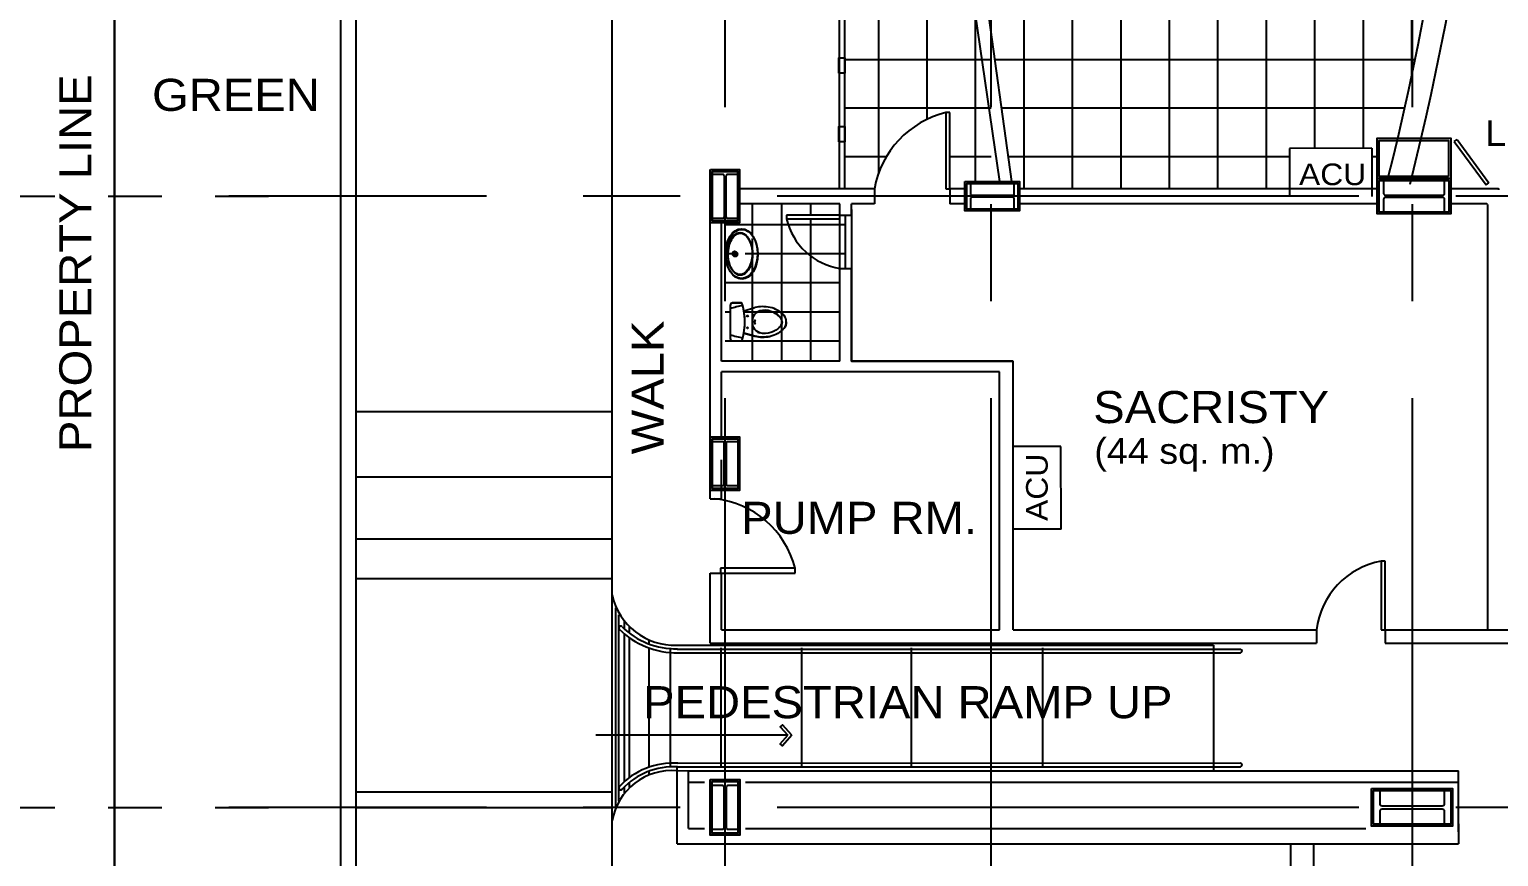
# Model space of a CAD drawing. Header units: millimetres. Extents: x 2148 to 2681, y 758 to 986.
# Drawn here: x 2289.64 to 2299.27, y 946.65 to 952.06 of the extents above; entities that cross this region are included whole.
import ezdxf

# ---------------------------------------------------------------- set-up
doc = ezdxf.new("R2010")
doc.units = ezdxf.units.MM
doc.linetypes.add('CENTER2', pattern=[28.575, 19.05, -3.175, 3.175, -3.175])
doc.linetypes.add('PHANTOMX2', pattern=[5, 2.5, -0.5, 0.5, -0.5, 0.5, -0.5])
for name, color, linetype in [('0.1', 193, 'Continuous'), ('cladding', 2, 'Continuous'), ('COLUMN', 7, 'Continuous'), ('D', 1, 'Continuous'), ('DIM', 20, 'Continuous'), ('DR', 7, 'Continuous'), ('ELAYOUT', 4, 'Continuous'), ('FIXTURE', 1, 'Continuous'), ('grid', 241, 'PHANTOMX2'), ('hacht', 8, 'Continuous'), ('HATCH', 8, 'Continuous'), ('S-COLS', 6, 'Continuous'), ('S_GRID LINES', 252, 'Continuous'), ('WLINE', 7, 'Continuous')]:
    doc.layers.add(name, color=color, linetype=linetype)
doc.styles.add('MMTX$0$ESMX$0$X-OPTA1D', font='x-opta1d')
pattern_1 = [(0, (1e-12, -76.2), (0, 0.3175), []), (90, (1e-12, -76.2), (-0.3175, 2e-17), [])]
pattern_2 = [(0, (1e-12, -76.2), (0, 0.1905), []), (90, (1e-12, -76.2), (-0.1905, 1e-17), [])]

# ---------------------------------------------------------------- blocks, each defined once
blk = doc.blocks.new('GF COLUMN')
at = {"layer": 'S-COLS', "ltscale": 0.5, "elevation": 0}
for points in [[(8000, 55677), (7836, 55677), (7836, 55714), (7970, 55714, 0.414214), (7990, 55734), (7990, 56266, 0.414214), (7970, 56286), (7836, 56286), (7836, 56323), (8164, 56323), (8164, 56286), (8030, 56286, 0.414214), (8010, 56266), (8010, 55734, 0.414214), (8030, 55714), (8164, 55714), (8164, 55677), (8000, 55677)], [(16568, 56000), (16568, 56206), (16626, 56206), (16626, 56037, 0.414214), (16647, 56016), (17402, 56016, 0.414214), (17423, 56037), (17423, 56206), (17481, 56206), (17481, 55794), (17423, 55794), (17423, 55963, 0.414214), (17402, 55984), (16647, 55984, 0.414214), (16626, 55963), (16626, 55794), (16568, 55794), (16568, 56000)], [(11165, 56000), (11165, 56167), (11213, 56167), (11213, 56033, 0.414214), (11233, 56013), (11766, 56013, 0.414214), (11786, 56033), (11786, 56167), (11834, 56167), (11834, 55833), (11786, 55833), (11786, 55967, 0.414214), (11766, 55987), (11233, 55987, 0.414214), (11213, 55967), (11213, 55833), (11165, 55833), (11165, 56000)], [(8000, 52174), (7835, 52174), (7835, 52214), (7968, 52214, 0.414214), (7989, 52234), (7989, 52767, 0.414214), (7968, 52787), (7835, 52787), (7835, 52827), (8165, 52827), (8165, 52787), (8031, 52787, 0.414214), (8011, 52767), (8011, 52234, 0.414214), (8031, 52214), (8165, 52214), (8165, 52174), (8000, 52174)], [(8000, 47661), (7831, 47661), (7831, 47714), (7965, 47714, 0.414214), (7985, 47734), (7985, 48266, 0.414214), (7965, 48286), (7831, 48286), (7831, 48339), (8169, 48339), (8169, 48286), (8035, 48286, 0.414214), (8015, 48266), (8015, 47734, 0.414214), (8035, 47714), (8169, 47714), (8169, 47661), (8000, 47661)]]:
    blk.add_lwpolyline(points, format="xyb", dxfattribs=at)
at = {"layer": 'S-COLS', "ltscale": 0.5}
blk.add_lwpolyline([(17506, 48000), (17506, 47779), (17424, 47779), (17424, 47948, 0.414214), (17395, 47977), (16605, 47977, 0.414214), (16576, 47948), (16576, 47779), (16494, 47779), (16494, 48221), (16576, 48221), (16576, 48052, 0.414214), (16605, 48023), (17395, 48023, 0.414214), (17424, 48052), (17424, 48221), (17506, 48221), (17506, 48000)], format="xyb", dxfattribs=at)
blk = doc.blocks.new('wc1')
at = {"layer": '0.1'}
blk.add_line((-79404.0124, -2086.3263), (-79404.0124, -2086.3763), dxfattribs=at)
blk.add_arc((-79404.0275, -2086.3763), 0.0152, 285.1478, 0, dxfattribs=at)
at = {"layer": 'DR', "color": 7, "linetype": 'Continuous'}
for p, q in [((-79404.2616, -2086.3263), (-79404.2616, -2086.3763)), ((-79404.0286, -2086.3101), (-79404.2453, -2086.3101)), ((-79404.0124, -2086.3763), (-79404.0124, -2086.3263)), ((-79404.2103, -2086.3997), (-79404.2308, -2086.4716)), ((-79404.2308, -2086.4716), (-79404.2103, -2086.3997)), ((-79404.0636, -2086.3997), (-79404.0432, -2086.4716)), ((-79404.0636, -2086.3997), (-79404.0432, -2086.4716))]:
    blk.add_line(p, q, dxfattribs=at)
for points in [[(-79404.137, -2086.6776, -0.190094), (-79404.1772, -2086.6635, -0.160718), (-79404.2321, -2086.5709, -0.104398), (-79404.2308, -2086.4716, -0.104398)], [(-79404.137, -2086.6776, 0.190094), (-79404.0968, -2086.6635, 0.160718), (-79404.0418, -2086.5709, 0.104398), (-79404.0432, -2086.4716, 0.104398)]]:
    blk.add_lwpolyline(points, format="xyb", dxfattribs=at)
at = {"layer": 'DR', "color": 8, "linetype": 'Continuous'}
for points in [[(-79404.1374, -2086.6496, -0.187036), (-79404.1703, -2086.636, -0.115027), (-79404.2057, -2086.5766, -0.170967), (-79404.2084, -2086.5036, -0.209642), (-79404.1737, -2086.4624, -0.096036), (-79404.137, -2086.4557)], [(-79404.1366, -2086.6496, 0.187036), (-79404.1037, -2086.636, 0.115027), (-79404.0683, -2086.5766, 0.170967), (-79404.0655, -2086.5036, 0.209642), (-79404.1002, -2086.4624, 0.096036), (-79404.137, -2086.4557)]]:
    blk.add_lwpolyline(points, format="xyb", dxfattribs=at)
for centre in [(-79404.1757, -2086.4238), (-79404.0982, -2086.4238)]:
    blk.add_circle(centre, 0.00382, dxfattribs=at)
at = {"layer": 'DR', "color": 7, "linetype": 'Continuous'}
for centre, radius, start, end in [((-79404.2453, -2086.3263), 0.0163, 90, 180), ((-79404.2464, -2086.3763), 0.0152, 180, 254.8522), ((-79404.137, -2085.972), 0.434, 254.8522, 285.1478), ((-79404.0275, -2086.3763), 0.0152, 256.92502, 0), ((-79404.0286, -2086.3263), 0.0163, 0, 90), ((-79403.9962, -2086.5245), 0.2404, 167.27999, 191.1199), ((-79404.2777, -2086.5245), 0.2404, 348.8801, 12.72001), ((-79404.2097, -2086.5339), 0.1719, 311.32307, 347.58753), ((-79404.1392, -2086.6196), 0.058, 228.42485, 272.23872), ((-79404.1347, -2086.6196), 0.058, 267.76128, 311.57515)]:
    blk.add_arc(centre, radius, start, end, dxfattribs=at)
at = {"layer": 'DR', "color": 8, "linetype": 'Continuous'}
for centre, radius, start, end in [((-79403.801, -2086.4591), 0.4444, 160.40947, 171.50492), ((-79404.4701, -2086.4591), 0.4444, 8.58294, 19.59053), ((-79404.4701, -2086.4591), 0.4444, 8.80882, 19.59053), ((-79404.137, -2085.972), 0.434, 260.26752, 279.73248), ((-79404.1441, -2086.5226), 0.0671, 116.21246, 163.57309), ((-79404.138, -2086.5538), 0.0982, 89.41762, 111.36016), ((-79404.137, -2086.4916), 0.0216, 48.92901, 131.07099), ((-79404.136, -2086.5538), 0.0982, 68.63984, 90.58238), ((-79404.1298, -2086.5226), 0.0671, 16.42691, 63.78754), ((-79404.2135, -2086.5303), 0.1524, 318.44605, 342.34043), ((-79404.1704, -2086.5362), 0.1098, 338.44442, 17.25199), ((-79404.1363, -2086.6004), 0.0492, 219.08706, 269.20396), ((-79404.1377, -2086.6004), 0.0492, 270.79604, 320.91294)]:
    blk.add_arc(centre, radius, start, end, dxfattribs=at)

msp = doc.modelspace()

# ---------------------------------------------------------------- hatches: boundary and pattern name
at = {"layer": 'cladding'}
h = msp.add_hatch(dxfattribs=at)
h.set_pattern_fill('ANGLE', color=256, style=0)
h.set_pattern_definition([(0, (1e-12, -76.2), (0, 6.985), [5.08, -1.905]), (90, (1e-12, -76.2), (-6.985, 4e-16), [5.08, -1.905])])
h.paths.add_polyline_path([(2295.9513547, 960.4302218), (2295.9513547, 960.5536498), (2295.7882742, 960.5536498), (2295.7882742, 960.806811), (2295.4550506, 960.806811), (2295.4550506, 960.844311), (2295.0550506, 960.844311), (2295.0550506, 960.806811), (2294.9863547, 960.806811), (2294.9863547, 960.756023), (2294.9863547, 959.0191129), (2295.0874106, 959.0191129), (2295.0874106, 958.8166158), (2294.9863547, 958.8166158), (2294.9863547, 955.988565), (2295.0874106, 955.988565), (2295.0874106, 955.7860678), (2294.9863547, 955.7860678), (2294.9863547, 955.2203176), (2295.7362583, 955.2203176), (2295.7362583, 958.8192478)])
h.paths.add_polyline_path([(2294.9863547, 952.8694362), (2295.0874106, 952.8694362), (2295.0874106, 952.666939), (2294.9863547, 952.666939), (2294.9863547, 951.0175602), (2295.1792763, 951.0175602, -0.297224786), (2295.6483124, 951.5175602), (2295.6733124, 951.5175602), (2295.6733124, 951.0175602), (2295.7715957, 951.0175602), (2295.7715957, 951.0655357), (2295.9513547, 951.0655357), (2295.9513547, 951.392061), (2295.7362583, 952.8662554), (2295.7362583, 955.2203176), (2294.9863547, 955.2203176)])
h.paths.add_polyline_path([(2295.6749836, 955.0355059), (2295.6749836, 956.6805059), (2295.3599836, 956.6805059), (2295.3599836, 955.0355059)], flags=9)
at = {"layer": 'hacht'}
h = msp.add_hatch(dxfattribs=at)
h.set_pattern_fill('NET', color=256, scale=0.1, style=0)
h.set_pattern_definition(pattern_1)
h.paths.add_polyline_path([(2295.7362583, 955.2203176), (2295.9444791, 955.2203176), (2295.9444791, 955.7147216), (2295.7882742, 955.7147216), (2295.7882742, 956.0428827), (2295.9444791, 956.0428827), (2295.9444791, 960.3787262), (2295.7362583, 958.8192478)])
h.paths.add_polyline_path([(2295.9444791, 955.2203176), (2295.7362583, 955.2203176), (2295.7362583, 952.8662554), (2295.9444791, 951.4391844)])
h = msp.add_hatch(dxfattribs=at)
h.set_pattern_fill('NET', color=256, scale=0.1, style=0)
h.set_pattern_definition(pattern_1)
h.paths.add_polyline_path([(2298.7043609, 960.2274175), (2298.7043609, 955.2203176), (2299.1326239, 955.2203176, 0.028597743), (2299.0894721, 957.543265), (2298.9935068, 957.5334157), (2299.0496108, 957.483112), (2299.0347424, 957.4691866), (2298.968652, 957.5308648), (2299.0208361, 957.6046819), (2299.0382231, 957.5940671), (2298.9935068, 957.5334157), (2299.0894721, 957.543265, 0.033387056)])
h.paths.add_polyline_path([(2299.1326239, 955.2203176), (2298.7043609, 955.2203176), (2298.7043609, 951.7823209, 0.042687643)])
h.paths.add_polyline_path([(2295.6749836, 955.0355059), (2295.6749836, 956.6805059), (2295.3599836, 956.6805059), (2295.3599836, 955.0355059)], flags=9)
h.paths.add_polyline_path([(2296.8283598, 955.6975154), (2299.1553598, 955.6975154), (2299.1553598, 956.0125154), (2296.8283598, 956.0125154)], flags=9)
h.paths.add_polyline_path([(2297.2925354, 956.0500781), (2298.4480996, 956.0500781), (2298.4480996, 956.4283047), (2297.2925354, 956.4283047)], flags=24)
h = msp.add_hatch(dxfattribs=at)
h.set_pattern_fill('NET', color=256, scale=0.1, style=0)
h.set_pattern_definition(pattern_1)
h.paths.add_polyline_path([(2294.9863547, 951.0175602), (2295.1792763, 951.0175602, -0.297224786), (2295.6483124, 951.5175602), (2295.6733124, 951.5175602), (2295.6733124, 951.0175602), (2295.7715957, 951.0175602), (2295.7715957, 951.0655357), (2295.9444791, 951.0655357), (2295.9444791, 951.4391844), (2295.7362583, 952.8662554), (2295.7362583, 955.2203176), (2294.9863547, 955.2203176), (2294.9863547, 952.8694362), (2295.0874106, 952.8694362), (2295.0874106, 952.666939), (2294.9863547, 952.666939)])
h.paths.add_polyline_path([(2295.6749836, 955.0355059), (2295.6749836, 956.6805059), (2295.3599836, 956.6805059), (2295.3599836, 955.0355059)], flags=9)
h = msp.add_hatch(dxfattribs=at)
h.set_pattern_fill('NET', color=256, scale=0.1, style=0)
h.set_pattern_definition(pattern_1)
h.paths.add_polyline_path([(2295.9513547, 955.2203176), (2295.9513547, 951.980863), (2296.0768818, 951.0655357), (2296.1311137, 951.0655357), (2296.1311137, 951.0175602), (2297.8978351, 951.0175602), (2297.8978351, 951.2813195), (2298.4379748, 951.2833455), (2298.4379748, 951.0175602), (2298.473016, 951.0175602), (2298.473016, 951.084681), (2298.473016, 951.3490689), (2298.6073984, 951.3490689, 0.005460451), (2298.7043609, 951.7823209), (2298.7043609, 955.2203176)])
h = msp.add_hatch(dxfattribs=at)
h.set_pattern_fill('NET', color=256, scale=0.06, style=0)
h.set_pattern_definition(pattern_2)
h.paths.add_polyline_path([(2294.6038826, 950.8213615), (2294.6038826, 950.8463615), (2294.9538826, 950.8463615), (2294.9538826, 950.9199736), (2294.2962415, 950.9199736), (2294.2962415, 950.7950765), (2294.201509, 950.7950765), (2294.201509, 949.890752), (2294.9538826, 949.890752), (2294.9538826, 950.4963615, -0.304363297)])
edge = h.paths.add_edge_path(flags=16)
edge.add_ellipse((2294.311547, 950.5898466), major_axis=(0, 0.1626363), ratio=0.645824555, start_angle=0, end_angle=360)
edge.add_ellipse((2294.308695, 950.5943151), major_axis=(0, 0.1626363), ratio=0.645824555, start_angle=495.76796557, end_angle=673.55457276, ccw=False)
edge.add_ellipse((2294.311547, 950.5898466), major_axis=(0, 0.1626363), ratio=0.645824555, start_angle=0, end_angle=360)
edge.add_ellipse((2294.308695, 950.5943151), major_axis=(0, 0.1626363), ratio=0.645824555, start_angle=313.55457276, end_angle=495.76796557, ccw=False)
edge.add_ellipse((2294.308695, 950.5943151), major_axis=(0, 0.1626363), ratio=0.645824555, start_angle=495.76796557, end_angle=673.55457276, ccw=False)
h.paths.add_polyline_path([(2294.5879592, 950.1064145, -0.159567537), (2294.4958117, 950.0520386, -0.06737034), (2294.4314299, 950.0482007, -0.036769092), (2294.3965061, 950.0534254, 0.104398042), (2294.4958117, 950.0520386, 0.160717861), (2294.5884671, 950.1069948, 0.028550732), (2294.5925033, 950.1122467, 0.160671233), (2294.6025376, 950.1472019, -0.193537623)], flags=16)
h.paths.add_polyline_path([(2294.3177078, 950.2534808, 0.048066648), (2294.2350209, 950.2327316), (2294.2350209, 950.0644781, 0.048450898), (2294.3183818, 950.0436278, 0.122701665)], flags=16)
h.paths.add_polyline_path([(2294.4958117, 950.2423651, 0.104398042), (2294.3965061, 950.2409784), (2294.3246754, 950.22057, -0.085136744), (2294.3246754, 950.0738337, 0.085136744), (2294.3246754, 950.22057), (2294.3965061, 950.2409784, -0.104398042)], flags=16)
h.paths.add_polyline_path([(2294.5879592, 950.1879892, -0.003321455), (2294.5884671, 950.1874089, 0.001121564)], flags=16)
edge = h.paths.add_edge_path(flags=16)
edge.add_spline(control_points=[(2294.3019074, 950.4522103), (2294.3151426, 950.4522103), (2294.3293067, 950.4582774), (2294.3565799, 950.4870855), (2294.3686748, 950.5098101), (2294.3822557, 950.5634722), (2294.3837537, 950.594149), (2294.3742372, 950.658478), (2294.3594456, 950.6900637), (2294.3247051, 950.7257686), (2294.3074281, 950.73056), (2294.2731967, 950.721262), (2294.2536626, 950.7043036), (2294.2264496, 950.6474139), (2294.2196628, 950.6087726), (2294.2254912, 950.5352452), (2294.2381375, 950.5009928), (2294.2699164, 950.4604608), (2294.2866742, 950.4522103), (2294.3019074, 950.4522103)], knot_values=[0, 0, 0, 0, 0.59865824, 0.59865824, 1.197316481, 1.197316481, 1.795974721, 1.795974721, 2.555610456, 2.555610456, 3.31524619, 3.31524619, 4.074881924, 4.074881924, 4.834517659, 4.834517659, 5.594153393, 5.594153393, 6.283185307, 6.283185307, 6.283185307, 6.283185307], degree=3, periodic=0)
edge.add_spline(control_points=[(2294.3535711, 950.6935272), (2294.3644048, 950.6757656), (2294.3729349, 950.6524709), (2294.3809017, 950.5986175), (2294.3794037, 950.5679407), (2294.3658229, 950.5142787), (2294.3537279, 950.491554), (2294.3264547, 950.4627459), (2294.3122906, 950.4566789), (2294.2990554, 950.4566789), (2294.2838222, 950.4566789), (2294.2670644, 950.4649293), (2294.2503509, 950.4862464), (2294.2487894, 950.4884047), (2294.2472699, 950.4906734)], knot_values=[5.521285605, 5.521285605, 5.521285605, 5.521285605, 6.059729354, 6.059729354, 6.658387595, 6.658387595, 7.257045835, 7.257045835, 7.855704075, 7.855704075, 7.855704075, 8.54473599, 8.54473599, 8.617603778, 8.617603778, 8.617603778, 8.617603778], degree=3, periodic=0)
edge.add_spline(control_points=[(2294.3019074, 950.4522103), (2294.3151426, 950.4522103), (2294.3293067, 950.4582774), (2294.3565799, 950.4870855), (2294.3686748, 950.5098101), (2294.3822557, 950.5634722), (2294.3837537, 950.594149), (2294.3742372, 950.658478), (2294.3594456, 950.6900637), (2294.3247051, 950.7257686), (2294.3074281, 950.73056), (2294.2731967, 950.721262), (2294.2536626, 950.7043036), (2294.2264496, 950.6474139), (2294.2196628, 950.6087726), (2294.2254912, 950.5352452), (2294.2381375, 950.5009928), (2294.2699164, 950.4604608), (2294.2866742, 950.4522103), (2294.3019074, 950.4522103)], knot_values=[0, 0, 0, 0, 0.59865824, 0.59865824, 1.197316481, 1.197316481, 1.795974721, 1.795974721, 2.555610456, 2.555610456, 3.31524619, 3.31524619, 4.074881924, 4.074881924, 4.834517659, 4.834517659, 5.594153393, 5.594153393, 6.283185307, 6.283185307, 6.283185307, 6.283185307], degree=3, periodic=0)
edge.add_spline(control_points=[(2294.2472699, 950.4906734), (2294.2329489, 950.5120557), (2294.2223597, 950.5432403), (2294.2168109, 950.6132411), (2294.2235977, 950.6518824), (2294.2508107, 950.7087722), (2294.2703448, 950.7257305), (2294.3045761, 950.7350285), (2294.3218531, 950.7302371), (2294.3442813, 950.7071863), (2294.3491206, 950.7008236), (2294.3535711, 950.6935272)], knot_values=[2.334418471, 2.334418471, 2.334418471, 2.334418471, 3.021186417, 3.021186417, 3.780822151, 3.780822151, 4.540457886, 4.540457886, 5.30009362, 5.30009362, 5.521285605, 5.521285605, 5.521285605, 5.521285605], degree=3, periodic=0)
edge.add_spline(control_points=[(2294.3535711, 950.6935272), (2294.3644048, 950.6757656), (2294.3729349, 950.6524709), (2294.3809017, 950.5986175), (2294.3794037, 950.5679407), (2294.3658229, 950.5142787), (2294.3537279, 950.491554), (2294.3264547, 950.4627459), (2294.3122906, 950.4566789), (2294.2990554, 950.4566789), (2294.2838222, 950.4566789), (2294.2670644, 950.4649293), (2294.2503509, 950.4862464), (2294.2487894, 950.4884047), (2294.2472699, 950.4906734)], knot_values=[5.521285605, 5.521285605, 5.521285605, 5.521285605, 6.059729354, 6.059729354, 6.658387595, 6.658387595, 7.257045835, 7.257045835, 7.855704075, 7.855704075, 7.855704075, 8.54473599, 8.54473599, 8.617603778, 8.617603778, 8.617603778, 8.617603778], degree=3, periodic=0)
h.paths.add_polyline_path([(2294.38737, 950.1104517, 0.20964244), (2294.4285764, 950.0757438, -0.20964244)], flags=16)
h.paths.add_polyline_path([(2294.38737, 950.183952, 0.098673456), (2294.3806482, 950.1461761, -0.098673456)], flags=16)
h.paths.add_polyline_path([(2294.2533103, 950.5841898, -0.188909399), (2294.2493432, 950.5943151, -0.822109862), (2294.2780383, 950.599972, -0.188909399), (2294.2820054, 950.5898466, -0.822109862)], flags=0)
h.paths.add_polyline_path([(2294.5015129, 950.2159194, 0.168485563), (2294.42959, 950.2189693, 0.002412101), (2294.4285764, 950.2186599, 0.20964244), (2294.38737, 950.183952, 0.093470433), (2294.3806274, 950.1482002, -0.093470433), (2294.38737, 950.183952, -0.209642441), (2294.4285764, 950.2186599, -0.170967146), (2294.5015129, 950.2159194, -0.104638312), (2294.5563824, 950.1847406, -0.222229887), (2294.5745734, 950.1472019, 0.222229885), (2294.5563824, 950.1847406, 0.10482082), (2294.501408, 950.2159528, -0.000180527)], flags=16)
h.paths.add_polyline_path([(2294.3011985, 950.2718187), (2294.2512753, 950.2718187, 0.414213562), (2294.2350209, 950.2555643, -0.414213562), (2294.2512753, 950.2718187), (2294.3011985, 950.2718187, -0.338735218), (2294.3158421, 950.2606122, 0.260760205), (2294.3054798, 950.271202, 0.071646568)], flags=16)
h.paths.add_polyline_path([(2294.352563, 950.1859534, -1), (2294.3449219, 950.1859534, -1)], flags=16)
h.paths.add_polyline_path([(2294.352563, 950.1084503, -1), (2294.3449219, 950.1084503, -1)], flags=16)
h = msp.add_hatch(dxfattribs=at)
h.set_pattern_fill('NET', color=256, scale=0.06, style=0)
h.set_pattern_definition(pattern_2)
h.paths.add_polyline_path([(2294.9538826, 950.4963615), (2294.9913826, 950.4963615), (2294.9913826, 950.8463615), (2294.9538826, 950.8463615), (2294.9538899, 950.8213615), (2294.6038826, 950.8213615, 0.304363297)])

# ---------------------------------------------------------------- linework, layer by layer
at = {"layer": 'cladding'}
for p, q in [((2298.9774222, 951.3281797, 0), (2298.9961403, 951.3419205, 0)), ((2298.9774222, 951.3281797, 0), (2299.186496, 951.0433743, 0)), ((2298.9961403, 951.3419205, 0), (2299.2052141, 951.0571151, 0)), ((2299.186496, 951.0433743, 0), (2299.2052141, 951.0571151, 0)), ((2299.189518, 951.0392576, 0), (2299.1896938, 951.0390181, 0))]:
    msp.add_line(p, q, dxfattribs=at)
at = {"layer": 'cladding', "elevation": 0}
for points in [[(2294.9472443, 951.7748626), (2294.9472443, 951.8765274), (2294.9863547, 951.8765274), (2294.9863547, 951.7748626)], [(2294.9472443, 951.3248626), (2294.9472443, 951.4265274), (2294.9863547, 951.4265274), (2294.9863547, 951.3248626)]]:
    msp.add_lwpolyline(points, close=True, dxfattribs=at)
msp.add_lwpolyline([(2295.0288826, 950.8831675), (2295.0288826, 949.890752), (2296.087477, 949.890752)], dxfattribs=at)
at = {"layer": 'cladding', "ltscale": 0.5}
msp.add_arc((2299.2657913, 951.0125602, -0.0000082), 0.005, 0, 90, dxfattribs=at)
at = {"layer": 'cladding', "lineweight": -3, "ltscale": 0.05, "extrusion": (1.05448e-09, 9.85443e-08, 1)}
msp.add_arc((2299.1907913, 950.9149736, 0.0000961), 0.005, 0, 90, dxfattribs=at)
at = {"layer": 'COLUMN', "color": 4, "lineweight": -3, "ltscale": 0.05}
for p, q in [((2295.7362583, 952.8662554, 0), (2295.9989973, 951.0655357, 0)), ((2295.8545421, 952.6868083, 0), (2296.0768818, 951.0655357, 0)), ((2295.1792763, 951.0175602, 0), (2294.2962415, 951.0175602, 0)), ((2295.1792763, 951.0175602, 0), (2295.1792763, 950.9199736, 0)), ((2295.7715957, 951.0175602, 0), (2295.6733124, 951.0175602, 0)), ((2295.6733124, 951.0175602, 0), (2295.6733124, 950.9199736, 0)), ((2298.473016, 951.0175602, 0), (2296.1311137, 951.0175602, 0)), ((2299.2657913, 951.0175602, 0), (2298.954581, 951.0175602, 0)), ((2294.9538826, 950.9199736, 0), (2294.2962415, 950.9199736, 0)), ((2295.1792763, 950.9199736, 0), (2295.0288826, 950.9199736, 0)), ((2295.7715957, 950.9199736, 0), (2295.6733124, 950.9199736, 0)), ((2298.473016, 950.9199736, 0), (2296.1311137, 950.9199736, 0)), ((2299.1907913, 950.9199736, 0), (2298.954581, 950.9199736, 0)), ((2298.0751289, 948.1309274, 0), (2298.0751289, 948.0434274, 0)), ((2298.5247054, 948.1309274, 0), (2298.5247054, 948.0434274, 0))]:
    msp.add_line(p, q, dxfattribs=at)
at = {"layer": 'COLUMN', "color": 2, "lineweight": -3, "ltscale": 0.05, "elevation": 0}
msp.add_lwpolyline([(2290.2018229, 960.9754912), (2290.2018229, 924.9517089)], dxfattribs=at)
at = {"layer": 'COLUMN', "color": 4, "lineweight": -3, "ltscale": 0.05, "elevation": 0}
for points in [[(2294.1067765, 951.1435455), (2294.2962415, 951.1435455), (2294.2962415, 950.7950765), (2294.1067765, 950.7950765)], [(2295.7715957, 951.0655357), (2296.1311137, 951.0655357), (2296.1311137, 950.8730862), (2295.7715957, 950.8730862)], [(2298.473016, 951.084681), (2298.954581, 951.084681), (2298.954581, 950.853941), (2298.473016, 950.853941)], [(2294.1063872, 949.3953128), (2294.2966142, 949.3953128), (2294.2966142, 949.0437958), (2294.1063872, 949.0437958)], [(2294.1045222, 947.1515465), (2294.2984957, 947.1515465), (2294.2984957, 946.7870755), (2294.1045222, 946.7870755)], [(2298.436025, 947.092301), (2298.966993, 947.092301), (2298.966993, 946.846321), (2298.436025, 946.846321)]]:
    msp.add_lwpolyline(points, close=True, dxfattribs=at)
at = {"layer": 'COLUMN', "color": 2, "lineweight": -3, "ltscale": 0.05, "elevation": 0}
for points in [[(2294.1192765, 951.1310455), (2294.2837415, 951.1310455), (2294.2837415, 950.8075765), (2294.1192765, 950.8075765)], [(2295.7840957, 951.0530357), (2296.1186137, 951.0530357), (2296.1186137, 950.8855862), (2295.7840957, 950.8855862)], [(2298.485516, 951.072181), (2298.942081, 951.072181), (2298.942081, 950.866441), (2298.485516, 950.866441)], [(2294.1188872, 949.3828128), (2294.2841142, 949.3828128), (2294.2841142, 949.0562958), (2294.1188872, 949.0562958)], [(2294.1170222, 947.1390465), (2294.2859957, 947.1390465), (2294.2859957, 946.7995755), (2294.1170222, 946.7995755)], [(2298.448525, 947.079801), (2298.954493, 947.079801), (2298.954493, 946.858821), (2298.448525, 946.858821)]]:
    msp.add_lwpolyline(points, close=True, dxfattribs=at)
at = {"layer": 'D', "ltscale": 0.5}
msp.add_line((2290.2018229, 945.729311, 0), (2290.2018229, 954.835514, 0), dxfattribs=at)
at = {"layer": 'DIM', "linetype": 'CENTER2', "ltscale": 0.2}
msp.add_line((2294.201509, 922.9776771, 0), (2294.201509, 977.7411715, 0), dxfattribs=at)
at = {"layer": 'DR', "ltscale": 10}
for p, q in [((2294.9513547, 951.0175602, 0), (2294.9513547, 961.9311775, 0)), ((2294.9863547, 951.0175602, 0), (2294.9863547, 961.8932151, 0)), ((2291.6826969, 954.835514, 0), (2291.6826969, 946.0365333, 0)), ((2291.7826969, 954.835514, 0), (2291.7826969, 946.0028365, 0)), ((2295.6733124, 951.5175602, 0), (2295.6483124, 951.5175602, 0)), ((2295.6483124, 951.5175602, 0), (2295.6483124, 951.0175602, 0)), ((2295.6733124, 951.0175602, 0), (2295.6733124, 951.5175602, 0)), ((2295.6483124, 951.0175602, 0), (2295.6733124, 951.0175602, 0)), ((2294.9538826, 950.8463615, 0), (2294.6038826, 950.8463615, 0)), ((2294.6038826, 950.8463615, 0), (2294.6038826, 950.8213615, 0)), ((2294.6038826, 950.8213615, 0), (2294.9538899, 950.8213615, 0)), ((2294.9538899, 950.8213615, 0), (2294.9538826, 950.8463615, 0)), ((2294.9913826, 950.4963615, 0), (2294.9913826, 950.8463615, 0)), ((2294.6598779, 948.5342282), (2294.1723779, 948.5342282)), ((2294.1723779, 948.5342282), (2294.1723779, 948.5017282)), ((2294.6598779, 948.5017282), (2294.6598779, 948.5342282)), ((2298.5247054, 948.5809274, 0), (2298.4997054, 948.5809274, 0)), ((2298.4997054, 948.5809274, 0), (2298.4997054, 948.1309274, 0)), ((2298.5247054, 948.1309274, 0), (2298.5247054, 948.5809274, 0)), ((2294.1723779, 948.5017282), (2294.6598779, 948.5017282)), ((2298.4997054, 948.1309274, 0), (2298.5247054, 948.1309274, 0)), ((2293.8868229, 948.0059359, 0), (2297.5768523, 948.0059359, 0)), ((2293.8868229, 948.0059359, 0), (2297.5768523, 948.0059359, 0)), ((2293.8868229, 947.9809359, 0), (2297.5768523, 947.9809359, 0)), ((2293.8868229, 946.7309359, 0), (2293.8868229, 947.234311, 0)), ((2293.8868229, 947.209311, 0), (2293.8868229, 947.234311, 0)), ((2293.8868229, 946.7309359, 0), (2293.8868229, 947.234311, 0)), ((2293.9618229, 946.8309359, 0), (2293.9618229, 947.209311, 0)), ((2293.9618229, 946.8309359, 0), (2293.9618229, 947.209311, 0)), ((2299.004493, 946.808821, 0), (2299.004493, 947.209311, 0)), ((2293.9618229, 946.8309359, 0), (2294.0670222, 946.8309359, 0)), ((2294.3359957, 946.8309359, 0), (2297.2557215, 946.8309359)), ((2294.4418229, 946.8309359, 0), (2298.398525, 946.8309359, 0)), ((2299.004493, 946.8628372, 0), (2299.004493, 946.7309359, 0)), ((2293.8868229, 946.7309359, 0), (2293.9618229, 946.7309359, 0)), ((2293.9618229, 946.7309359, 0), (2297.1057215, 946.7309359, 0)), ((2293.9618229, 946.7309359, 0), (2297.1057215, 946.7309359, 0)), ((2294.4418229, 946.7309359, 0), (2299.004493, 946.7309359, 0))]:
    msp.add_line(p, q, dxfattribs=at)
at = {"layer": 'DR', "color": 8, "ltscale": 10}
for p, q in [((2293.4618229, 946.5809359, 0), (2293.4618229, 956.0763486, 0)), ((2297.9050712, 946.7309359, 0), (2297.9050712, 931.5556773)), ((2298.0550712, 946.7309359, 0), (2298.0550712, 931.5261084))]:
    msp.add_line(p, q, dxfattribs=at)
at = {"layer": 'DR', "ltscale": 0.5}
for p, q in [((2298.4379748, 951.2833455, 0), (2297.8978351, 951.2813195, 0)), ((2297.8978351, 951.2813195, 0), (2297.8978351, 950.9667063, 0)), ((2298.4379748, 951.2833455, 0), (2298.4379748, 950.9687323, 0)), ((2296.4000641, 949.3313237), (2296.0854509, 949.3313237)), ((2296.4020902, 948.7911841), (2296.4000641, 949.3313237)), ((2296.4020902, 948.7911841), (2296.087477, 948.7911841))]:
    msp.add_line(p, q, dxfattribs=at)
at = {"layer": 'DR', "ltscale": 10}
for radius in [20.3272008, 20.4772008]:
    msp.add_arc((2278.8205691, 956.0048692, 0), radius, 345.99246652, 12.93103138, dxfattribs=at)
for centre in [(2294.308695, 950.5943151, 0), (2294.311547, 950.5898466)]:
    msp.add_ellipse(centre, major_axis=(0, 0.1626363), ratio=0.645824555, start_param=3.141592654, end_param=9.424777961, dxfattribs=at)
at = {"layer": 'ELAYOUT', "linetype": 'ByBlock', "ltscale": 0.5}
for p, q in [((2294.1038826, 948.9892282, 0), (2294.1038826, 951.1435455, 0)), ((2294.9538826, 950.8463615, 0), (2294.9538826, 950.9199736, 0)), ((2295.0288826, 950.8463615, 0), (2295.0288826, 950.9199736, 0)), ((2299.1957913, 950.9149736, 0), (2299.1957913, 948.1309274, 0)), ((2294.9538826, 950.8463615, 0), (2295.0288826, 950.8463615, 0)), ((2294.1788826, 949.890752, 0), (2294.1788826, 950.7950765, 0)), ((2294.9538826, 949.890752, 0), (2294.9538826, 950.4963615, 0)), ((2294.9538826, 950.4963615, 0), (2295.0288826, 950.4963615, 0)), ((2295.0288826, 949.890752, 0), (2295.0288826, 950.4963615, 0)), ((2294.9538826, 949.890752), (2294.1788826, 949.890752)), ((2296.087477, 949.890752), (2295.0288826, 949.890752)), ((2296.087477, 948.1309274), (2296.087477, 949.890752)), ((2294.1788826, 949.3953128, 0), (2294.1788826, 949.8194767, 0)), ((2295.999977, 949.8194767), (2294.1788826, 949.8194767)), ((2295.999977, 948.1309274), (2295.999977, 949.8194767)), ((2294.1038826, 948.9892282, 0), (2294.1038826, 949.2448286, 0)), ((2294.1038826, 948.9892282, 0), (2294.1038826, 949.2448286, 0)), ((2294.1788826, 948.9892282, 0), (2294.1788826, 949.2448286, 0)), ((2294.1038826, 948.9892282), (2294.1788826, 948.9892282)), ((2294.1038826, 948.074564, 0), (2294.1038826, 948.5017282, 0)), ((2294.1038826, 948.0434274, 0), (2294.1038826, 948.5017282, 0)), ((2294.1038826, 948.5017282), (2294.1788826, 948.5017282, 0)), ((2294.1411279, 948.5017282, 0), (2294.1413826, 948.5017282, 0)), ((2294.1413826, 948.5017282, 0), (2294.2163826, 948.5017282, 0)), ((2294.1788826, 948.5017282, 0), (2294.1663826, 948.5017282, 0)), ((2294.1788826, 948.1309274, 0), (2294.1788826, 948.5017282, 0)), ((2294.1788826, 948.1309274, 0), (2295.999977, 948.1309274, 0)), ((2296.087477, 948.1309274, 0), (2298.0751289, 948.1309274, 0)), ((2298.5247054, 948.1309274, 0), (2303.1241304, 948.1309274, 0)), ((2294.1038826, 948.0434274, 0), (2298.0751289, 948.0434274, 0)), ((2298.5247054, 948.0434274, 0), (2303.1241304, 948.0434274, 0))]:
    msp.add_line(p, q, dxfattribs=at)
at = {"layer": 'FIXTURE', "linetype": 'ByBlock', "ltscale": 0.5}
msp.add_line((2294.6129967, 947.4412669, 0), (2293.3553305, 947.4412669, 0), dxfattribs=at)
at = {"layer": 'grid', "ltscale": 0.7}
for p, q in [((2281.0613013, 950.969311, 0), (2291.4929221, 950.969311)), ((2281.0613013, 946.969311, 0), (2291.4929221, 946.969311))]:
    msp.add_line(p, q, dxfattribs=at)
at = {"layer": 'HATCH', "linetype": 'ByBlock', "ltscale": 0.5}
for p, q in [((2291.7826969, 949.5616252, 0), (2293.4618229, 949.5616252, 0)), ((2291.7826969, 949.1322731, 0), (2293.4618229, 949.1322731, 0)), ((2291.7826969, 948.7271107, 0), (2293.4618229, 948.7271107, 0)), ((2291.7826969, 948.4670797, 0), (2293.4618229, 948.4670797, 0)), ((2293.4839173, 948.2746421), (2293.4839173, 946.9664272)), ((2293.5040727, 948.2308223), (2293.5040727, 947.0102469)), ((2293.5400692, 948.193377), (2293.5400692, 948.1398195)), ((2293.5735363, 948.1552914), (2293.5735363, 948.111731)), ((2293.5400692, 948.1066429), (2293.5400692, 947.1364482)), ((2293.5735363, 948.0806571), (2293.5735363, 947.1637258)), ((2293.7028087, 948.0666471), (2293.7028087, 948.0396783)), ((2293.8868229, 948.0309359, 0), (2297.4009818, 948.0309359, 0)), ((2293.8868229, 948.0309359, 0), (2297.4009818, 948.0309359, 0)), ((2297.4009818, 948.0309359, 0), (2297.4009818, 947.2103228, 0)), ((2293.7028087, 948.0130136), (2293.7028087, 947.2324121)), ((2293.8426211, 948.0130136), (2293.8426211, 947.2324121)), ((2294.1734935, 948.0130136), (2294.1734935, 947.2324121)), ((2294.7019493, 948.0130136), (2294.7019493, 947.2324121)), ((2295.4204195, 948.0130136), (2295.4204195, 947.2324121)), ((2296.2797838, 948.0130136), (2296.2797838, 947.2324121)), ((2293.7028087, 947.2062955), (2293.7028087, 947.1858894)), ((2293.8868229, 947.209311, 0), (2297.4009818, 947.2103228, 0)), ((2291.7826969, 947.072112, 0), (2293.4618229, 947.072112, 0)), ((2293.5400692, 947.1023426), (2293.5400692, 947.0652173)), ((2293.5735363, 947.1324048), (2293.5735363, 947.1025459)), ((2291.7826969, 946.969311, 0), (2293.4618229, 946.969311, 0))]:
    msp.add_line(p, q, dxfattribs=at)
at = {"layer": 'HATCH', "color": 7, "linetype": 'ByBlock', "ltscale": 0.5, "elevation": 0}
for points in [[(2294.6379821, 947.4412669), (2294.5785342, 947.5093704), (2294.5623217, 947.4970358), (2294.6129967, 947.4412669)], [(2294.6379821, 947.4412669), (2294.5785342, 947.3731634), (2294.5623217, 947.3854979), (2294.6129967, 947.4412669)]]:
    msp.add_lwpolyline(points, dxfattribs=at)
at = {"layer": 'HATCH', "linetype": 'ByBlock', "ltscale": 0.5}
for centre in [(2294.2642484, 950.5943151, 0), (2294.2671003, 950.5898466)]:
    msp.add_circle(centre, 0.0149051, dxfattribs=at)
for centre, radius, start, end in [((2295.7971984, 950.9078995, 0), 0.6275772, 103.72365407, 169.93667046), ((2295.0211038, 950.9197151, 0), 0.4286572, 193.26444775, 260.97774506), ((2294.0728361, 948.387257, 0), 0.6051599, 14.05560677, 84.11562681), ((2298.5919405, 948.0686086, 0), 0.5205554, 100.20588683, 173.12428625), ((2293.8708655, 948.4503118, 0), 0.4188575, 192.42797845, 272.18335389), ((2293.8528774, 946.8140362, 0), 0.3967297, 85.09157702, 170.29709064)]:
    msp.add_arc(centre, radius, start, end, dxfattribs=at)
for points in [[(2294.2990554, 950.4566789, 0), (2294.3122906, 950.4566789, 0), (2294.3264547, 950.4627459, 0), (2294.3537279, 950.491554, 0), (2294.3658229, 950.5142787, 0), (2294.3794037, 950.5679407, 0), (2294.3809017, 950.5986175, 0), (2294.3713852, 950.6629465, 0), (2294.3565937, 950.6945322, 0), (2294.3218531, 950.7302371, 0), (2294.3045761, 950.7350285, 0), (2294.2703448, 950.7257305, 0), (2294.2508107, 950.7087722, 0), (2294.2235977, 950.6518824, 0), (2294.2168109, 950.6132411, 0), (2294.2226393, 950.5397138, 0), (2294.2352856, 950.5054613, 0), (2294.2670644, 950.4649293, 0), (2294.2838222, 950.4566789, 0), (2294.2990554, 950.4566789, 0)], [(2294.3019074, 950.4522103), (2294.3151426, 950.4522103), (2294.3293067, 950.4582774), (2294.3565799, 950.4870855), (2294.3686748, 950.5098101), (2294.3822557, 950.5634722), (2294.3837537, 950.594149), (2294.3742372, 950.658478), (2294.3594456, 950.6900637), (2294.3247051, 950.7257686), (2294.3074281, 950.73056), (2294.2731967, 950.721262), (2294.2536626, 950.7043036), (2294.2264496, 950.6474139), (2294.2196628, 950.6087726), (2294.2254912, 950.5352452), (2294.2381375, 950.5009928), (2294.2699164, 950.4604608), (2294.2866742, 950.4522103), (2294.3019074, 950.4522103)]]:
    msp.add_open_spline(points, degree=3, knots=[0, 0, 0, 0, 0.59865824, 0.59865824, 1.197316481, 1.197316481, 1.795974721, 1.795974721, 2.555610456, 2.555610456, 3.31524619, 3.31524619, 4.074881924, 4.074881924, 4.834517659, 4.834517659, 5.594153393, 5.594153393, 6.283185307, 6.283185307, 6.283185307, 6.283185307], dxfattribs=at)
at = {"layer": 'S-COLS', "elevation": 0}
for points in [[(2298.954581, 951.084681), (2298.473016, 951.084681), (2298.473016, 951.3490689), (2298.954581, 951.3490689)], [(2298.9409632, 951.0982988), (2298.4866337, 951.0982988), (2298.4866337, 951.3354512), (2298.9409632, 951.3354512)]]:
    msp.add_lwpolyline(points, close=True, dxfattribs=at)
at = {"layer": 'S_GRID LINES', "linetype": 'CENTER2', "ltscale": 0.2}
for p, q in [((2290.2043609, 922.9776771, 0), (2290.2043609, 977.7411715, 0)), ((2294.201509, 922.9776771, 0), (2294.201509, 977.7411715, 0)), ((2298.7043609, 922.9776771, 0), (2298.7043609, 977.7411715, 0)), ((2295.9444791, 922.9776771), (2295.9444791, 960.881811)), ((2355.5030932, 950.969311, 0), (2290.9518229, 950.969311)), ((2355.5030932, 946.969311, 0), (2290.9518229, 946.969311))]:
    msp.add_line(p, q, dxfattribs=at)
at = {"layer": 'S_GRID LINES', "linetype": 'CENTER2', "ltscale": 0.2, "elevation": 0}
msp.add_lwpolyline([(2290.2018229, 977.7411715), (2290.2018229, 924.9517089)], dxfattribs=at)
at = {"layer": 'WLINE', "ltscale": 0.05}
for p, q in [((2293.8868229, 947.259311, 0), (2297.5768523, 947.2603228, 0)), ((2293.8868229, 947.234311, 0), (2297.5768523, 947.2353228, 0)), ((2293.9618229, 947.209311, 0), (2299.004493, 947.209311)), ((2293.9618229, 947.134311, 0), (2294.0670222, 947.134311, 0)), ((2294.3359957, 947.134311, 0), (2299.004493, 947.134311))]:
    msp.add_line(p, q, dxfattribs=at)
for centre, radius, start, end in [((2293.5181252, 948.1433611, 0), 0.0125409, 36.40996725, 215.40440745), ((2293.8814557, 948.5117701, 0), 0.5297856, 225.16228284, 271.21500996), ((2293.8821318, 948.5134007, 0), 0.5065271, 225.49171212, 270.86246175), ((2297.5748013, 947.9934359, 0), 0.0126672, 279.31823094, 80.68176906), ((2293.8637895, 946.7734424, 0), 0.4863826, 86.59358651, 137.02912034), ((2297.5748013, 947.2477745, 0), 0.0126672, 279.31823094, 80.68176906), ((2293.8622418, 946.7773396, 0), 0.4576266, 86.55306263, 137.09276377), ((2293.5181252, 947.0977082, 0), 0.0125409, 144.59559255, 323.59003275)]:
    msp.add_arc(centre, radius, start, end, dxfattribs=at)

# ---------------------------------------------------------------- block references
at = {"xscale": 0.0004999999946448952, "yscale": 0.0004999999946448952, "zscale": 0.0004999999946448952}
msp.add_blockref('GF COLUMN', (2290.202112, 922.969311, 0), dxfattribs=at)
at = {"layer": 'WLINE', "rotation": 90}
msp.add_blockref('wc1', (207.9249466, 80354.2841756), dxfattribs=at)

# ---------------------------------------------------------------- texts
at = {"color": 2, "style": 'MMTX$0$ESMX$0$X-OPTA1D', "width": 1.1}
for s, height, p in [('PROPERTY LINE', 0.21, (2290.0506867, 949.2953567, 0)), ('WALK', 0.21, (2293.7993302, 949.2804383, 0)), ('ACU', 0.14175, (2296.3147513, 948.8443038))]:
    msp.add_text(s, height=height, rotation=90, dxfattribs=at).set_placement(p)
for s, height, p in [('GREEN', 0.21, (2290.4481037, 951.5280941, 0)), ('ACU', 0.14175, (2297.9607407, 951.0421205, 0)), ('SACRISTY', 0.21, (2296.6130245, 949.4847814, 0)), ('(44 sq. m.)', 0.168, (2296.6197979, 949.2182448, 0)), ('PUMP RM.', 0.21, (2294.307245, 948.7598466, 0)), ('PEDESTRIAN RAMP UP', 0.21, (2293.6648199, 947.5531611, 0))]:
    msp.add_text(s, height=height, dxfattribs=at).set_placement(p)
at = {"color": 2, "style": 'MMTX$0$ESMX$0$X-OPTA1D', "text_generation_flag": 6, "width": 1.1}
msp.add_text('LCD', height=0.168, rotation=180, dxfattribs=at).set_placement((2299.1799259, 951.2984844, 0))

doc.saveas('drawing.dxf')
